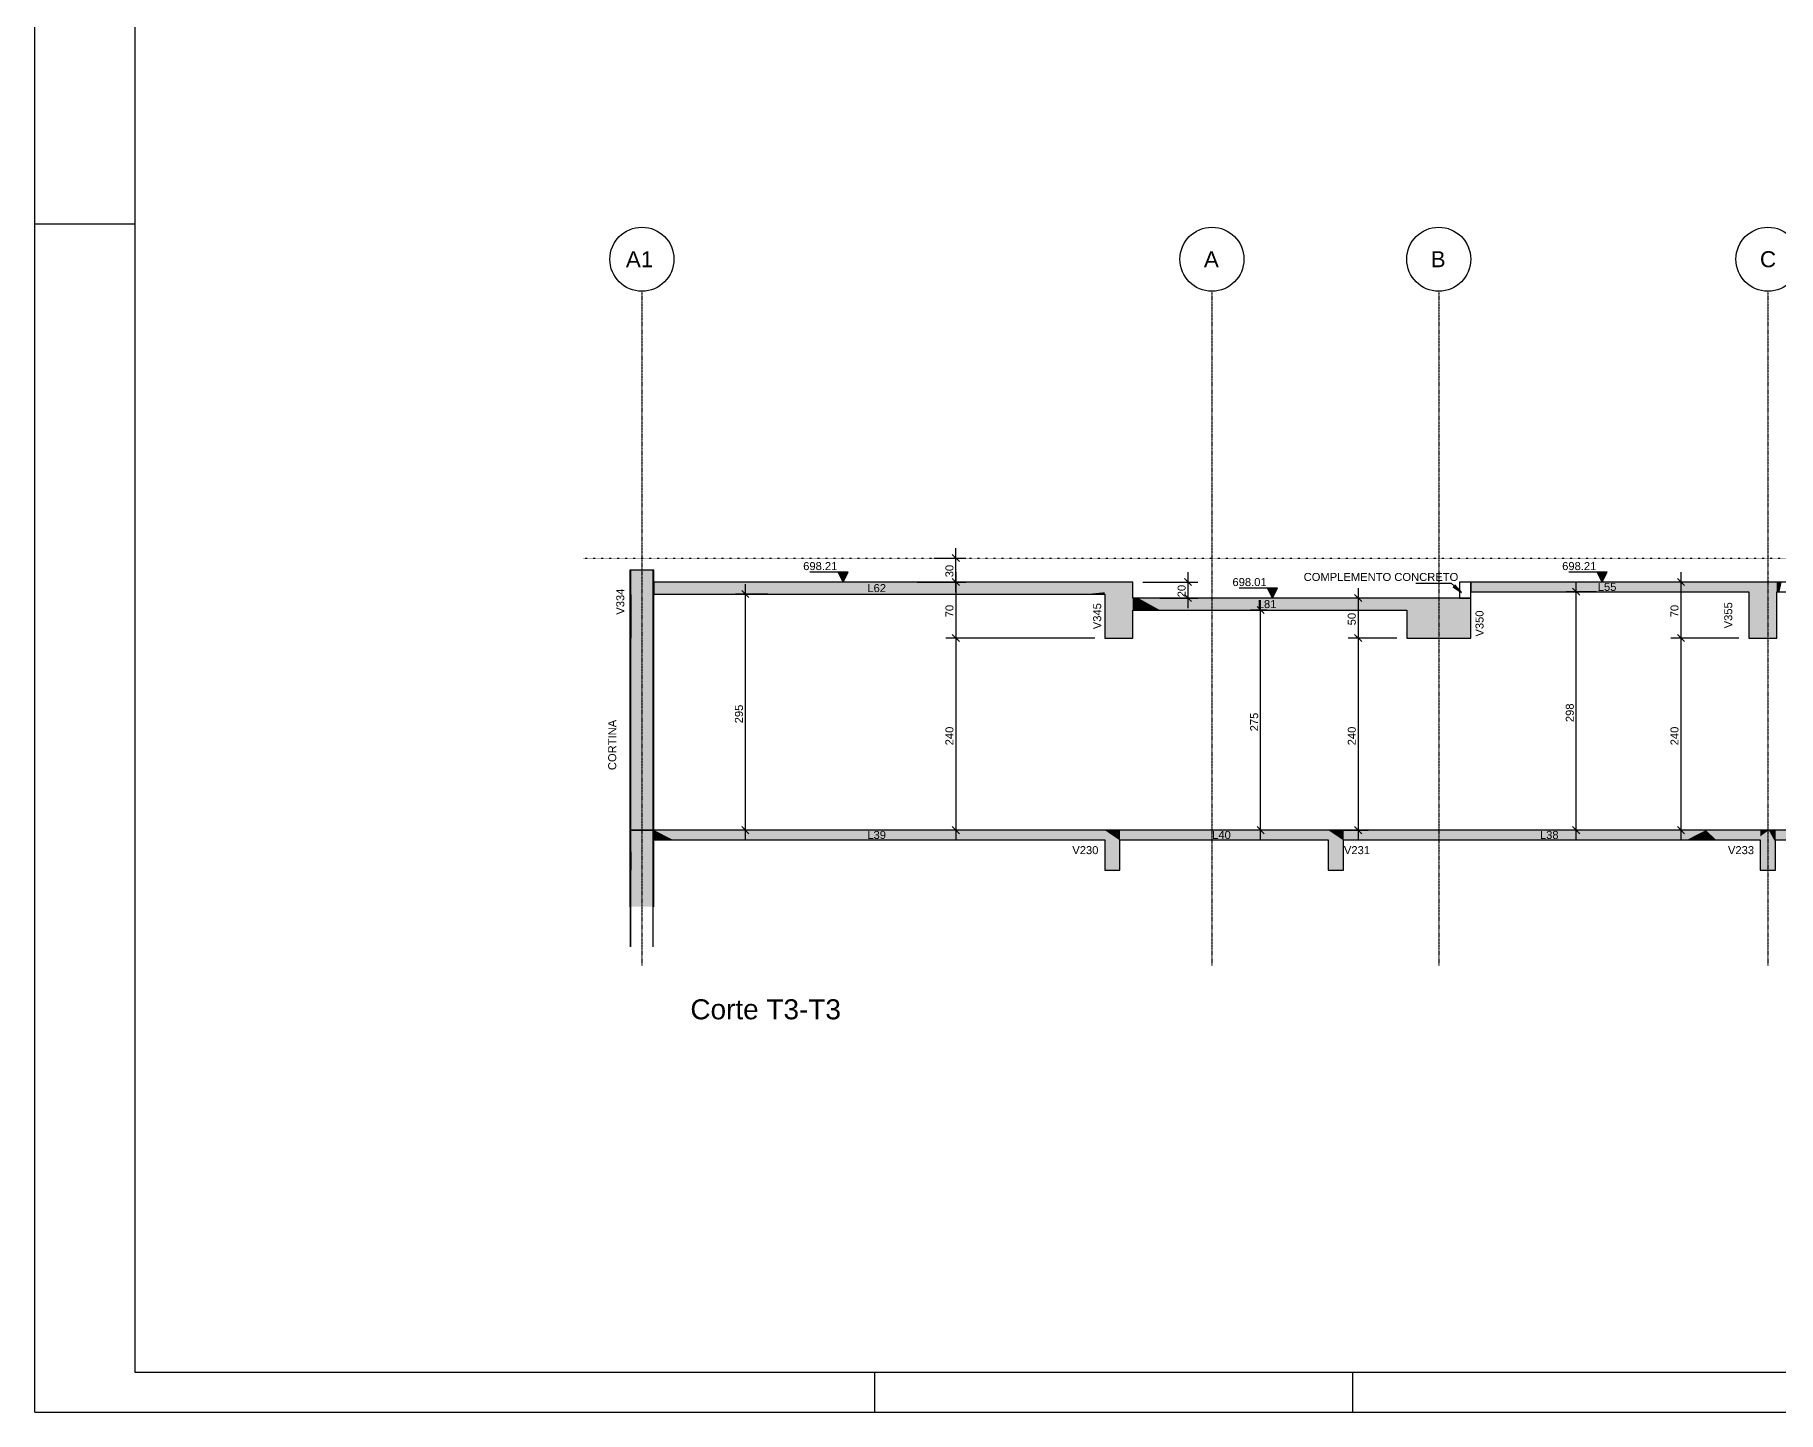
# Model space of a CAD drawing. Extents: x 37185 to 43130, y -8131 to -3926.
# Drawn here: x 37185 to 39364, y -8131 to -6410 of the extents above; entities that cross this region are included whole.
import ezdxf

# ---------------------------------------------------------------- set-up
doc = ezdxf.new("R2010")
doc.units = 0
doc.header["$MEASUREMENT"] = 0
doc.linetypes.add('ESTILO_TQS_0002', pattern=[0.4, 0.1, -0.3])
doc.linetypes.add('ESTILO_TQS_0004', pattern=[1.12, 0.5, -0.2, 0.01, -0.2, 0.01, -0.2])
for name, color, linetype in [('36', 253, 'CONTINUOUS'), ('48', 4, 'CONTINUOUS'), ('50', 5, 'CONTINUOUS'), ('51', 5, 'CONTINUOUS'), ('52', 3, 'CONTINUOUS'), ('67', 7, 'CONTINUOUS'), ('70', 160, 'CONTINUOUS'), ('74', 2, 'CONTINUOUS'), ('75', 9, 'CONTINUOUS'), ('76', 3, 'CONTINUOUS'), ('79', 12, 'CONTINUOUS'), ('95', 7, 'CONTINUOUS'), ('96', 252, 'CONTINUOUS')]:
    doc.layers.add(name, color=color, linetype=linetype)
doc.styles.add('TQS_ARIAL', font='arial.ttf')

msp = doc.modelspace()

# ---------------------------------------------------------------- linework, layer by layer
at = {"layer": '36', "linetype": 'Continuous'}
msp.add_lwpolyline([(38979.3, -7094), (38965.3, -7094), (38965.3, -7114), (38979.3, -7114), (38979.3, -7094)], dxfattribs=at)
at = {"layer": '48', "linetype": 'Continuous'}
for p, q in [((37928.3, -7079), (37928.3, -7404)), ((37928.4, -7079), (37928.3, -7079)), ((37958.4, -7094), (37958.4, -7079)), ((37958.4, -7079), (37958.4, -7079)), ((37929.4, -7164), (37929.4, -7109.7)), ((37929.4, -7109.7), (37929.4, -7164)), ((37958.4, -7164), (37958.4, -7109)), ((37929, -7344.9), (37929, -7164)), ((37958.3, -7164), (37958.4, -7164)), ((37958.3, -7404), (37958.3, -7164)), ((37929, -7404), (37929, -7344.9)), ((37929.4, -7454), (37929.4, -7431.2)), ((37929.4, -7431.2), (37929.4, -7454)), ((37928.3, -7454), (37928.3, -7499.7)), ((37929, -7549.7), (37929, -7454)), ((37958.3, -7499.7), (37958.3, -7454))]:
    msp.add_line(p, q, dxfattribs=at)
at = {"layer": '50', "linetype": 'Continuous'}
for centre in [(37943.3, -6690.5), (38655.8, -6690.5), (38939.3, -6690.5), (39350.8, -6690.5)]:
    msp.add_circle(centre, 40, dxfattribs=at)
at = {"layer": '52', "linetype": 'Continuous'}
for points in [[(37929.1, -7079), (37929, -7079), (37928.5, -7079), (37928.4, -7079)], [(37928.4, -7079), (37928.4, -7087.1), (37928.4, -7164)], [(37929, -7079), (37929, -7100.3), (37929, -7131.2), (37929, -7164)], [(37929.1, -7164), (37929.1, -7138.9), (37929.1, -7104.1), (37929.1, -7086.3), (37929.1, -7083.7), (37929.1, -7081.9), (37929.1, -7080.4), (37929.1, -7080.1), (37929.1, -7079.2), (37929.1, -7079)], [(37957.4, -7079), (37957.1, -7079), (37953.9, -7079), (37949, -7079), (37943.3, -7079), (37937.5, -7079), (37932.7, -7079), (37929.4, -7079), (37929.1, -7079)], [(37958.4, -7079), (37958.3, -7079), (37957.5, -7079), (37957.4, -7079)], [(37957.4, -7079), (37957.4, -7101.9), (37957.4, -7137.9), (37957.4, -7141.1), (37957.4, -7164)], [(37957.5, -7164), (37957.5, -7155.3), (37957.5, -7138.1), (37957.5, -7134.7), (37957.5, -7108.9), (37957.5, -7079)], [(37958.4, -7164), (37958.4, -7079)], [(38556.8, -7094), (38521.8, -7094), (37958.4, -7094)], [(37958.4, -7094), (37958.4, -7095.6), (37958.4, -7109)], [(38556.8, -7114), (38556.8, -7094)], [(39549.8, -7094), (39368, -7094), (39361.8, -7094), (39326.8, -7094), (39265.6, -7094), (38979.3, -7094)], [(38979.3, -7094), (38979.3, -7095.9), (38979.3, -7101), (38979.3, -7106)], [(37958.4, -7109), (38076, -7109), (38271.4, -7109), (38283.7, -7109), (38301.9, -7109), (38305.4, -7109), (38310.7, -7109), (38317.4, -7109), (38327.4, -7109), (38333.7, -7109), (38343.1, -7109), (38349.3, -7109), (38358.7, -7109), (38364.9, -7109), (38374.3, -7109), (38380.6, -7109), (38389.9, -7109), (38396.2, -7109), (38405.5, -7109), (38411.8, -7109), (38421.1, -7109), (38427.4, -7109), (38436.7, -7109), (38443, -7109), (38452.3, -7109), (38458.6, -7109), (38467.9, -7109), (38474.2, -7109), (38483.6, -7109), (38489.8, -7109), (38499.2, -7109), (38505.4, -7109), (38514.8, -7109), (38517.6, -7109), (38521.8, -7109)], [(38521.8, -7109), (38521.8, -7164)], [(38979.3, -7114), (38899.3, -7114), (38563.7, -7114), (38556.8, -7114)], [(38979.3, -7106), (39072.3, -7106), (39073, -7106), (39075.6, -7106), (39081.8, -7106), (39104.8, -7106), (39148.7, -7106), (39309.6, -7106), (39313.2, -7106), (39326.4, -7106), (39326.8, -7106)], [(38979.3, -7164), (38979.3, -7156.2), (38979.3, -7135.7), (38979.3, -7114)], [(39326.8, -7106), (39326.8, -7164)], [(39361.8, -7164), (39361.8, -7153), (39361.8, -7133.5), (39361.8, -7106)], [(39361.8, -7106), (39365.3, -7106), (39371.4, -7106), (39377.7, -7106), (39388.9, -7106), (39395.1, -7106), (39406.3, -7106), (39412.6, -7106), (39423.8, -7106), (39430.1, -7106), (39441.2, -7106), (39442.2, -7106), (39443.9, -7106), (39549.8, -7106)], [(38556.8, -7164), (38556.8, -7153), (38556.8, -7136.7), (38556.8, -7129)], [(38556.8, -7129), (38561.1, -7129), (38568, -7129), (38574.2, -7129), (38584.5, -7129), (38590.8, -7129), (38601.1, -7129), (38607.3, -7129), (38617.6, -7129), (38623.9, -7129), (38634.2, -7129), (38640.4, -7129), (38650.7, -7129), (38657, -7129), (38667.3, -7129), (38673.5, -7129), (38683.8, -7129), (38689.4, -7129), (38698.5, -7129), (38899.3, -7129)], [(38899.3, -7129), (38899.3, -7164)], [(37928.4, -7164), (37928.5, -7164), (37928.5, -7164), (37928.5, -7164), (37929, -7164), (37929.1, -7164)], [(37929, -7164), (37929, -7404)], [(37957.4, -7164), (37957.5, -7164), (37957.6, -7164), (37957.7, -7164), (37958.1, -7164), (37958.3, -7164), (37958.4, -7164), (37958.4, -7164)], [(37957.5, -7404), (37957.5, -7164)], [(38521.8, -7164), (38543.2, -7164), (38548.7, -7164), (38556.8, -7164)], [(38899.3, -7164), (38934, -7164), (38934.6, -7164), (38936.4, -7164), (38937.1, -7164), (38939, -7164), (38950.1, -7164), (38979.3, -7164)], [(39326.8, -7164), (39346.6, -7164), (39352, -7164), (39361.8, -7164)], [(37928.3, -7404), (37928.3, -7454)], [(37929.1, -7404), (37929, -7404), (37928.3, -7404)], [(37929, -7404), (37929, -7415.9), (37929, -7436.4), (37929, -7448.4), (37929, -7454)], [(37929, -7404), (37929.8, -7404), (37930.7, -7404), (37931.8, -7404), (37933.3, -7404), (37935.6, -7404), (37939.8, -7404), (37952.1, -7404), (37957.5, -7404)], [(37929.1, -7454), (37929.1, -7440.6), (37929.1, -7417.5), (37929.1, -7410.4), (37929.1, -7408.2), (37929.1, -7406.6), (37929.1, -7405.2), (37929.1, -7405), (37929.1, -7404.2), (37929.1, -7404)], [(37957.4, -7404), (37957.1, -7404), (37953.9, -7404), (37949, -7404), (37943.3, -7404), (37937.5, -7404), (37932.7, -7404), (37929.4, -7404), (37929.1, -7404)], [(40615.2, -7404), (40614.3, -7404), (40612, -7404), (40611.7, -7404), (40611.3, -7404), (40610.8, -7404), (40342.5, -7404), (40340.8, -7404), (40321.8, -7404), (39777.7, -7404), (39755.3, -7404), (39736.3, -7404), (39661.4, -7404), (39360.3, -7404), (39351.8, -7404), (39341.3, -7404), (39273.3, -7404), (38820.3, -7404), (38801.3, -7404), (38540.8, -7404), (38521.8, -7404), (37958.3, -7404), (37957.5, -7404), (37957.4, -7404)], [(37957.4, -7404), (37957.4, -7417.5), (37957.4, -7454)], [(37957.5, -7454), (37957.5, -7421.6), (37957.5, -7409.7), (37957.5, -7409.1), (37957.5, -7404)], [(37958.3, -7454), (37958.3, -7448.8), (37958.3, -7416)], [(37958.3, -7416), (37967.7, -7416), (37982, -7416), (37989, -7416), (38004.5, -7416), (38009.1, -7416), (38023.7, -7416), (38026.3, -7416), (38035.9, -7416), (38039.4, -7416), (38052.7, -7416), (38059.4, -7416), (38084.7, -7416), (38091, -7416), (38114.6, -7416), (38120.9, -7416), (38144.4, -7416), (38150.7, -7416), (38174.3, -7416), (38180.5, -7416), (38204.1, -7416), (38210.4, -7416), (38233.9, -7416), (38240.2, -7416), (38263.8, -7416), (38270, -7416), (38293.6, -7416), (38299.9, -7416), (38323.4, -7416), (38329.7, -7416), (38353.3, -7416), (38359.6, -7416), (38383.1, -7416), (38389.4, -7416), (38413, -7416), (38419.2, -7416), (38442.8, -7416), (38445.6, -7416), (38456.3, -7416), (38521.8, -7416)], [(38521.8, -7416), (38521.8, -7454)], [(38540.8, -7454), (38540.8, -7446.2), (38540.8, -7416.9), (38540.8, -7416)], [(38540.8, -7416), (38607.9, -7416), (38608.3, -7416), (38609.8, -7416), (38616.1, -7416), (38639.6, -7416), (38645.8, -7416), (38669.3, -7416), (38675.6, -7416), (38699, -7416), (38705.3, -7416), (38728.8, -7416), (38735.1, -7416), (38758.5, -7416), (38764.8, -7416), (38788.3, -7416), (38791, -7416), (38801.3, -7416)], [(38801.3, -7416), (38801.3, -7454)], [(38820.3, -7454), (38820.3, -7446.2), (38820.3, -7416.9), (38820.3, -7416)], [(38820.3, -7416), (38820.9, -7416), (38822.9, -7416), (38952.4, -7416), (38958.7, -7416), (38982.2, -7416), (38988.4, -7416), (39011.9, -7416), (39018.2, -7416), (39041.6, -7416), (39047.9, -7416), (39071.4, -7416), (39077.6, -7416), (39101.1, -7416), (39107.4, -7416), (39130.9, -7416), (39137.1, -7416), (39160.6, -7416), (39166.9, -7416), (39190.3, -7416), (39196.6, -7416), (39220.1, -7416), (39226.3, -7416), (39249.8, -7416), (39256.1, -7416), (39279.5, -7416), (39285.8, -7416), (39309.3, -7416), (39309.5, -7416), (39315.3, -7416), (39337.1, -7416), (39341.3, -7416)], [(39341.3, -7416), (39341.3, -7439.3), (39341.3, -7454)], [(39360.3, -7454), (39360.3, -7446.2), (39360.3, -7419.5), (39360.3, -7416)], [(39360.3, -7416), (39382.2, -7416), (39385.9, -7416), (39397.3, -7416), (39403.6, -7416), (39423.1, -7416), (39513.1, -7416), (39519.3, -7416), (39538.8, -7416), (39545.1, -7416), (39564.6, -7416), (39570.9, -7416), (39590.4, -7416), (39596.7, -7416), (39616.1, -7416), (39622.4, -7416), (39641.9, -7416), (39648.2, -7416), (39667.7, -7416), (39674, -7416), (39693.4, -7416), (39713.8, -7416), (39718.9, -7416), (39736.3, -7416)], [(37928.3, -7454), (37928.4, -7454), (37928.4, -7454), (37929, -7454), (37929.1, -7454)], [(37929, -7454), (37929, -7499.7), (37929, -7499.8), (37929, -7499.9), (37929, -7499.9), (37929, -7499.9), (37929, -7532.1), (37929, -7549.7)], [(37957.4, -7454), (37957.5, -7454), (37957.7, -7454), (37958.3, -7454)], [(37957.5, -7549.7), (37957.5, -7549.5), (37957.5, -7548.7), (37957.5, -7548.4), (37957.5, -7543.3), (37957.5, -7517.3), (37957.5, -7499.7), (37957.5, -7456.4), (37957.5, -7454)], [(38521.8, -7454), (38526.7, -7454), (38529.7, -7454), (38540.8, -7454)], [(38801.3, -7454), (38806.2, -7454), (38809.2, -7454), (38820.3, -7454)], [(39341.3, -7454), (39344.3, -7454), (39354.7, -7454), (39360.3, -7454)]]:
    msp.add_lwpolyline(points, dxfattribs=at)
at = {"layer": '67', "linetype": 'ESTILO_TQS_0002'}
msp.add_line((37869.8, -7064), (41165.8, -7064), dxfattribs=at)
at = {"layer": '70', "linetype": 'ESTILO_TQS_0004'}
for p, q in [((37943.3, -6730.5), (37943.3, -7573)), ((38655.8, -6730.5), (38655.8, -7573)), ((38939.3, -6730.5), (38939.3, -7573)), ((39350.8, -6730.5), (39350.8, -7573))]:
    msp.add_line(p, q, dxfattribs=at)
at = {"layer": '75', "linetype": 'Continuous'}
for p, q in [((38340.1, -7068.4), (38331.3, -7059.6)), ((38335.7, -7106.5), (38335.7, -7051.5)), ((38201.2, -7081.5), (38153.2, -7081.5)), ((38194.9, -7094), (38188.7, -7081.5)), ((38194.9, -7094), (38201.2, -7081.5)), ((38296.1, -7064), (38296.1, -7064)), ((38308.6, -7064), (38348.2, -7064)), ((38335.7, -7081.5), (38335.7, -7176.5)), ((38625.9, -7081.5), (38625.9, -7126.5)), ((39149.9, -7081.5), (39101.9, -7081.5)), ((39143.6, -7094), (39137.4, -7081.5)), ((39143.6, -7094), (39149.9, -7081.5)), ((39242, -7081.5), (39242, -7176.5)), ((38072.6, -7416.5), (38072.6, -7096.5)), ((38189.2, -7082.6), (38200.6, -7082.6)), ((38189.8, -7083.8), (38200, -7083.8)), ((38190.3, -7084.9), (38199.5, -7084.9)), ((38190.9, -7086), (38198.9, -7086)), ((38191.4, -7087.1), (38198.4, -7087.1)), ((38192, -7088.2), (38197.8, -7088.2)), ((38192.6, -7089.3), (38197.3, -7089.3)), ((38193.1, -7090.4), (38196.7, -7090.4)), ((38193.7, -7091.6), (38196.1, -7091.6)), ((38194.2, -7092.7), (38195.6, -7092.7)), ((38274.7, -7094), (38274.7, -7094)), ((38287.2, -7094), (38348.2, -7094)), ((38480.3, -7094), (38323.2, -7094)), ((38340.1, -7098.4), (38331.3, -7089.6)), ((38331.3, -7089.6), (38340.1, -7098.4)), ((38492.8, -7094), (38492.8, -7094)), ((38556.8, -7094), (38556.8, -7094)), ((38569.3, -7094), (38638.4, -7094)), ((38621.5, -7089.6), (38630.3, -7098.4)), ((38737.8, -7101.5), (38689.8, -7101.5)), ((38731.5, -7114), (38725.3, -7101.5)), ((38725.8, -7102.6), (38737.2, -7102.6)), ((38731.5, -7114), (38737.8, -7101.5)), ((38838.6, -7101.5), (38838.6, -7176.5)), ((39115.5, -7110.4), (39106.6, -7101.6)), ((39111.1, -7416.5), (39111.1, -7093.5)), ((39137.9, -7082.6), (39149.3, -7082.6)), ((39138.5, -7083.8), (39148.7, -7083.8)), ((39139, -7084.9), (39148.2, -7084.9)), ((39139.6, -7086), (39147.6, -7086)), ((39140.1, -7087.1), (39147.1, -7087.1)), ((39140.7, -7088.2), (39146.5, -7088.2)), ((39141.3, -7089.3), (39146, -7089.3)), ((39141.8, -7090.4), (39145.4, -7090.4)), ((39142.4, -7091.6), (39144.8, -7091.6)), ((39142.9, -7092.7), (39144.3, -7092.7)), ((39283.7, -7094), (39229.5, -7094)), ((39237.6, -7089.6), (39246.4, -7098.4)), ((39296.2, -7094), (39296.2, -7094)), ((38100.7, -7109), (38060.1, -7109)), ((38077, -7113.4), (38068.2, -7104.6)), ((38113.2, -7109), (38113.2, -7109)), ((38578.3, -7114), (38578.3, -7114)), ((38590.8, -7114), (38638.4, -7114)), ((38621.5, -7109.6), (38630.3, -7118.4)), ((38721, -7133.4), (38712.2, -7124.6)), ((38716.6, -7416.5), (38716.6, -7116.5)), ((38726.4, -7103.8), (38736.7, -7103.8)), ((38727, -7104.9), (38736.1, -7104.9)), ((38727.5, -7106), (38735.6, -7106)), ((38728.1, -7107.1), (38735, -7107.1)), ((38728.6, -7108.2), (38734.4, -7108.2)), ((38729.2, -7109.3), (38733.9, -7109.3)), ((38729.8, -7110.4), (38733.3, -7110.4)), ((38730.3, -7111.6), (38732.8, -7111.6)), ((38730.9, -7112.7), (38732.2, -7112.7)), ((38875.7, -7114), (38826.1, -7114)), ((38834.2, -7109.6), (38843.1, -7118.4)), ((38888.2, -7114), (38888.2, -7114)), ((39136.2, -7106), (39098.6, -7106)), ((39148.7, -7106), (39148.7, -7106)), ((38724.6, -7129), (38704.1, -7129)), ((38737.1, -7129), (38737.1, -7129)), ((38509.3, -7164), (38323.2, -7164)), ((38509.3, -7164), (38323.2, -7164)), ((38331.3, -7159.6), (38340.1, -7168.4)), ((38331.3, -7159.6), (38340.1, -7168.4)), ((38335.7, -7151.5), (38335.7, -7416.5)), ((38521.8, -7164), (38521.8, -7164)), ((38521.8, -7164), (38521.8, -7164)), ((38886.8, -7164), (38826.1, -7164)), ((38886.8, -7164), (38826.1, -7164)), ((38834.2, -7159.6), (38843.1, -7168.4)), ((38834.2, -7159.6), (38843.1, -7168.4)), ((38838.6, -7151.5), (38838.6, -7416.5)), ((38899.3, -7164), (38899.3, -7164)), ((38899.3, -7164), (38899.3, -7164)), ((39314.3, -7164), (39229.5, -7164)), ((39314.3, -7164), (39229.5, -7164)), ((39237.6, -7159.6), (39246.4, -7168.4)), ((39237.6, -7159.6), (39246.4, -7168.4)), ((39242, -7151.5), (39242, -7416.5)), ((39326.8, -7164), (39326.8, -7164)), ((39326.8, -7164), (39326.8, -7164)), ((38074.1, -7404), (38060.1, -7404)), ((38077, -7408.5), (38068.2, -7399.6)), ((38086.6, -7404), (38086.6, -7404)), ((38369, -7404), (38323.2, -7404)), ((38331.3, -7399.6), (38340.1, -7408.5)), ((38381.5, -7404), (38381.5, -7404)), ((38718.1, -7404), (38704.1, -7404)), ((38721, -7408.5), (38712.2, -7399.6)), ((38730.6, -7404), (38730.6, -7404)), ((38801.3, -7404), (38801.3, -7404)), ((38813.8, -7404), (38851.1, -7404)), ((38834.2, -7399.6), (38843.1, -7408.5)), ((39141.2, -7404), (39098.6, -7404)), ((39115.5, -7408.5), (39106.6, -7399.6)), ((39153.7, -7404), (39153.7, -7404)), ((39242.6, -7404), (39229.5, -7404)), ((39237.6, -7399.6), (39246.4, -7408.5)), ((39255.1, -7404), (39255.1, -7404))]:
    msp.add_line(p, q, dxfattribs=at)
msp.add_lwpolyline([(38910.7, -7095.4), (38954.7, -7095.4), (38967.6, -7107.2), (38957.4, -7100), (38967.6, -7107.2), (38959.6, -7097.6)], dxfattribs=at)
at = {"layer": '79', "linetype": 'Continuous'}
for points in [[(38188.7, -7081.5), (38194.9, -7094), (38201.2, -7081.5), (38188.7, -7081.5)], [(39137.4, -7081.5), (39143.6, -7094), (39149.9, -7081.5), (39137.4, -7081.5)], [(38725.3, -7101.5), (38731.5, -7114), (38737.8, -7101.5), (38725.3, -7101.5)]]:
    msp.add_lwpolyline(points, dxfattribs=at)
at = {"layer": '95', "linetype": 'Continuous'}
for p, q in [((37184.5, -8131.3), (37184.5, -3926.3)), ((37309.5, -3976.3), (37309.5, -8081.3)), ((37184.5, -6646.3), (37309.5, -6646.3)), ((37309.5, -8081.3), (43079.5, -8081.3)), ((38234.5, -8131.3), (38234.5, -8081.3)), ((38832, -8131.3), (38832, -8081.3)), ((37184.5, -8131.3), (43129.5, -8131.3))]:
    msp.add_line(p, q, dxfattribs=at)
at = {"layer": '96', "linetype": 'Continuous'}
for points in [[(37928.5, -7079), (37928.4, -7079), (37928.4, -7087.1)], [(37928.5, -7079), (37928.4, -7087.1), (37928.5, -7079)], [(37928.5, -7079), (37928.4, -7087.1), (37928.4, -7164)], [(37928.5, -7079), (37928.4, -7164), (37928.5, -7079)], [(37928.5, -7079), (37928.4, -7164), (37928.5, -7164)], [(37928.5, -7079), (37928.5, -7164), (37928.5, -7079)], [(37928.5, -7079), (37928.5, -7164), (37929.1, -7164)], [(37928.5, -7079), (37929.1, -7164), (37928.5, -7079)], [(37928.5, -7079), (37929.1, -7164), (37929.1, -7104.1)], [(37928.5, -7079), (37929.1, -7104.1), (37928.5, -7079)], [(37928.5, -7079), (37929.1, -7104.1), (37929.1, -7079)], [(37928.5, -7079), (37929.1, -7079), (37928.5, -7079)], [(37929, -7079), (37929, -7404), (37929.8, -7404)], [(37929, -7079), (37929.8, -7404), (37929, -7079)], [(37929, -7079), (37929.8, -7404), (37930.7, -7404)], [(37929, -7079), (37930.7, -7404), (37929, -7079)], [(37929, -7079), (37930.7, -7404), (37931.8, -7404)], [(37929, -7079), (37931.8, -7404), (37929, -7079)], [(37929, -7079), (37931.8, -7404), (37933.3, -7404)], [(37929, -7079), (37933.3, -7404), (37929, -7079)], [(37929, -7079), (37933.3, -7404), (37935.6, -7404)], [(37929, -7079), (37935.6, -7404), (37929, -7079)], [(37929, -7079), (37935.6, -7404), (37939.8, -7404)], [(37929, -7079), (37939.8, -7404), (37929, -7079)], [(37929, -7079), (37939.8, -7404), (37952.1, -7404)], [(37929, -7079), (37952.1, -7404), (37929, -7079)], [(37929, -7079), (37952.1, -7404), (37957.5, -7404)], [(37929, -7079), (37957.5, -7404), (37929, -7079)], [(37929, -7079), (37957.5, -7404), (37957.5, -7138.1)], [(37929, -7079), (37957.5, -7138.1), (37929, -7079)], [(37929, -7079), (37957.5, -7138.1), (37957.5, -7079)], [(37929, -7079), (37957.5, -7079), (37929, -7079)], [(37958.4, -7079), (37957.4, -7079), (37957.4, -7141.1)], [(37958.4, -7079), (37957.4, -7141.1), (37958.4, -7079)], [(37958.4, -7079), (37957.4, -7141.1), (37957.4, -7164)], [(37958.4, -7079), (37957.4, -7164), (37958.4, -7079)], [(37958.4, -7079), (37957.4, -7164), (37958.1, -7164)], [(37958.4, -7079), (37958.1, -7164), (37958.4, -7079)], [(37958.4, -7079), (37958.1, -7164), (37958.3, -7164)], [(37958.4, -7079), (37958.3, -7164), (37958.4, -7079)], [(37958.4, -7079), (37958.3, -7164), (37958.4, -7164)], [(37958.4, -7079), (37958.4, -7164), (37958.4, -7079)], [(37958.4, -7079), (37958.4, -7164), (37958.4, -7164)], [(37958.4, -7079), (37958.4, -7164), (37958.4, -7079)], [(37958.4, -7094), (37958.4, -7095.6), (38521.8, -7094)], [(37958.4, -7094), (38521.8, -7094), (37958.4, -7094)], [(37958.4, -7095.6), (38521.8, -7103.2), (38521.8, -7094)], [(37958.4, -7095.6), (38521.8, -7094), (37958.4, -7095.6)], [(37958.4, -7095.6), (37958.4, -7109), (38521.8, -7106.7)], [(37958.4, -7095.6), (38521.8, -7106.7), (37958.4, -7095.6)], [(37958.4, -7095.6), (38521.8, -7106.7), (38521.8, -7103.2)], [(37958.4, -7095.6), (38521.8, -7103.2), (37958.4, -7095.6)], [(38521.8, -7094), (38521.8, -7164), (38543.2, -7164)], [(38521.8, -7094), (38543.2, -7164), (38521.8, -7094)], [(38521.8, -7094), (38543.2, -7164), (38548.7, -7164)], [(38521.8, -7094), (38548.7, -7164), (38521.8, -7094)], [(38521.8, -7094), (38548.7, -7164), (38556.8, -7164)], [(38521.8, -7094), (38556.8, -7164), (38521.8, -7094)], [(38521.8, -7094), (38556.8, -7164), (38556.8, -7153)], [(38521.8, -7094), (38556.8, -7153), (38521.8, -7094)], [(38521.8, -7094), (38556.8, -7153), (38556.8, -7136.7)], [(38521.8, -7094), (38556.8, -7136.7), (38521.8, -7094)], [(38521.8, -7094), (38556.8, -7136.7), (38556.8, -7094)], [(38521.8, -7094), (38556.8, -7094), (38521.8, -7094)], [(39265.6, -7094), (38979.3, -7094), (38979.3, -7095.9)], [(39265.6, -7094), (38979.3, -7095.9), (39265.6, -7094)], [(39265.6, -7094), (38979.3, -7095.9), (38979.3, -7101)], [(39265.6, -7094), (38979.3, -7101), (39265.6, -7094)], [(39265.6, -7094), (38979.3, -7101), (38979.3, -7106)], [(39265.6, -7094), (38979.3, -7106), (39265.6, -7094)], [(39265.6, -7094), (38979.3, -7106), (39072.3, -7106)], [(39265.6, -7094), (39072.3, -7106), (39265.6, -7094)], [(39265.6, -7094), (39072.3, -7106), (39073, -7106)], [(39265.6, -7094), (39073, -7106), (39265.6, -7094)], [(39265.6, -7094), (39073, -7106), (39075.6, -7106)], [(39265.6, -7094), (39075.6, -7106), (39265.6, -7094)], [(39265.6, -7094), (39075.6, -7106), (39081.8, -7106)], [(39265.6, -7094), (39081.8, -7106), (39265.6, -7094)], [(39265.6, -7094), (39081.8, -7106), (39104.8, -7106)], [(39265.6, -7094), (39104.8, -7106), (39265.6, -7094)], [(39265.6, -7094), (39104.8, -7106), (39148.7, -7106)], [(39265.6, -7094), (39148.7, -7106), (39265.6, -7094)], [(39265.6, -7094), (39148.7, -7106), (39309.6, -7106)], [(39265.6, -7094), (39309.6, -7106), (39265.6, -7094)], [(39265.6, -7094), (39309.6, -7106), (39313.2, -7106)], [(39265.6, -7094), (39313.2, -7106), (39265.6, -7094)], [(39265.6, -7094), (39313.2, -7106), (39326.4, -7106)], [(39265.6, -7094), (39326.4, -7106), (39265.6, -7094)], [(39265.6, -7094), (39326.4, -7106), (39326.8, -7106)], [(39265.6, -7094), (39326.8, -7106), (39265.6, -7094)], [(39265.6, -7094), (39326.8, -7106), (39326.8, -7104.1)], [(39265.6, -7094), (39326.8, -7104.1), (39265.6, -7094)], [(39265.6, -7094), (39326.8, -7104.1), (39326.8, -7100.6)], [(39265.6, -7094), (39326.8, -7100.6), (39265.6, -7094)], [(39265.6, -7094), (39326.8, -7100.6), (39326.8, -7094)], [(39265.6, -7094), (39326.8, -7094), (39265.6, -7094)], [(39326.8, -7094), (39326.8, -7164), (39346.6, -7164)], [(39326.8, -7094), (39346.6, -7164), (39326.8, -7094)], [(39326.8, -7094), (39346.6, -7164), (39352, -7164)], [(39326.8, -7094), (39352, -7164), (39326.8, -7094)], [(39326.8, -7094), (39352, -7164), (39361.8, -7164)], [(39326.8, -7094), (39361.8, -7164), (39326.8, -7094)], [(39326.8, -7094), (39361.8, -7164), (39361.8, -7153)], [(39326.8, -7094), (39361.8, -7153), (39326.8, -7094)], [(39326.8, -7094), (39361.8, -7153), (39361.8, -7133.5)], [(39326.8, -7094), (39361.8, -7133.5), (39326.8, -7094)], [(39326.8, -7094), (39361.8, -7133.5), (39361.8, -7094)], [(39326.8, -7094), (39361.8, -7094), (39326.8, -7094)], [(39368, -7094), (39361.8, -7094), (39361.8, -7095.9)], [(39368, -7094), (39361.8, -7095.9), (39368, -7094)], [(39368, -7094), (39361.8, -7095.9), (39361.8, -7099.3)], [(39368, -7094), (39361.8, -7099.3), (39368, -7094)], [(39368, -7094), (39361.8, -7099.3), (39361.8, -7106)], [(39368, -7094), (39361.8, -7106), (39368, -7094)], [(39368, -7094), (39361.8, -7106), (39365.3, -7106)], [(38521.8, -7106.7), (37958.4, -7109), (38076, -7109)], [(38521.8, -7106.7), (38076, -7109), (38521.8, -7106.7)], [(38521.8, -7106.7), (38076, -7109), (38271.4, -7109)], [(38521.8, -7106.7), (38271.4, -7109), (38521.8, -7106.7)], [(38521.8, -7106.7), (38271.4, -7109), (38283.7, -7109)], [(38521.8, -7106.7), (38283.7, -7109), (38521.8, -7106.7)], [(38521.8, -7106.7), (38283.7, -7109), (38301.9, -7109)], [(38521.8, -7106.7), (38301.9, -7109), (38521.8, -7106.7)], [(38521.8, -7106.7), (38301.9, -7109), (38305.4, -7109)], [(38521.8, -7106.7), (38305.4, -7109), (38521.8, -7106.7)], [(38521.8, -7106.7), (38305.4, -7109), (38310.7, -7109)], [(38521.8, -7106.7), (38310.7, -7109), (38521.8, -7106.7)], [(38521.8, -7106.7), (38310.7, -7109), (38317.4, -7109)], [(38521.8, -7106.7), (38317.4, -7109), (38521.8, -7106.7)], [(38521.8, -7106.7), (38317.4, -7109), (38327.4, -7109)], [(38521.8, -7106.7), (38327.4, -7109), (38521.8, -7106.7)], [(38521.8, -7106.7), (38327.4, -7109), (38333.7, -7109)], [(38521.8, -7106.7), (38333.7, -7109), (38521.8, -7106.7)], [(38521.8, -7106.7), (38333.7, -7109), (38343.1, -7109)], [(38521.8, -7106.7), (38343.1, -7109), (38521.8, -7106.7)], [(38521.8, -7106.7), (38343.1, -7109), (38349.3, -7109)], [(38521.8, -7106.7), (38349.3, -7109), (38521.8, -7106.7)], [(38521.8, -7106.7), (38349.3, -7109), (38358.7, -7109)], [(38521.8, -7106.7), (38358.7, -7109), (38521.8, -7106.7)], [(38521.8, -7106.7), (38358.7, -7109), (38364.9, -7109)], [(38521.8, -7106.7), (38364.9, -7109), (38521.8, -7106.7)], [(38521.8, -7106.7), (38364.9, -7109), (38374.3, -7109)], [(38521.8, -7106.7), (38374.3, -7109), (38521.8, -7106.7)], [(38521.8, -7106.7), (38374.3, -7109), (38380.6, -7109)], [(38521.8, -7106.7), (38380.6, -7109), (38521.8, -7106.7)], [(38521.8, -7106.7), (38380.6, -7109), (38389.9, -7109)], [(38521.8, -7106.7), (38389.9, -7109), (38521.8, -7106.7)], [(38521.8, -7106.7), (38389.9, -7109), (38396.2, -7109)], [(38521.8, -7106.7), (38396.2, -7109), (38521.8, -7106.7)], [(38521.8, -7106.7), (38396.2, -7109), (38405.5, -7109)], [(38521.8, -7106.7), (38405.5, -7109), (38521.8, -7106.7)], [(38521.8, -7106.7), (38405.5, -7109), (38411.8, -7109)], [(38521.8, -7106.7), (38411.8, -7109), (38521.8, -7106.7)], [(38521.8, -7106.7), (38411.8, -7109), (38421.1, -7109)], [(38521.8, -7106.7), (38421.1, -7109), (38521.8, -7106.7)], [(38521.8, -7106.7), (38421.1, -7109), (38427.4, -7109)], [(38521.8, -7106.7), (38427.4, -7109), (38521.8, -7106.7)], [(38521.8, -7106.7), (38427.4, -7109), (38436.7, -7109)], [(38521.8, -7106.7), (38436.7, -7109), (38521.8, -7106.7)], [(38521.8, -7106.7), (38436.7, -7109), (38443, -7109)], [(38521.8, -7106.7), (38443, -7109), (38521.8, -7106.7)], [(38521.8, -7106.7), (38443, -7109), (38452.3, -7109)], [(38521.8, -7106.7), (38452.3, -7109), (38521.8, -7106.7)], [(38521.8, -7106.7), (38452.3, -7109), (38458.6, -7109)], [(38521.8, -7106.7), (38458.6, -7109), (38521.8, -7106.7)], [(38521.8, -7106.7), (38458.6, -7109), (38467.9, -7109)], [(38521.8, -7106.7), (38467.9, -7109), (38521.8, -7106.7)], [(38521.8, -7106.7), (38467.9, -7109), (38474.2, -7109)], [(38521.8, -7106.7), (38474.2, -7109), (38521.8, -7106.7)], [(38521.8, -7106.7), (38474.2, -7109), (38483.6, -7109)], [(38521.8, -7106.7), (38483.6, -7109), (38521.8, -7106.7)], [(38521.8, -7106.7), (38483.6, -7109), (38489.8, -7109)], [(38521.8, -7106.7), (38489.8, -7109), (38521.8, -7106.7)], [(38521.8, -7106.7), (38489.8, -7109), (38499.2, -7109)], [(38521.8, -7106.7), (38499.2, -7109), (38521.8, -7106.7)], [(38521.8, -7106.7), (38499.2, -7109), (38505.4, -7109)], [(38521.8, -7106.7), (38505.4, -7109), (38521.8, -7106.7)], [(38521.8, -7106.7), (38505.4, -7109), (38514.8, -7109)], [(38521.8, -7106.7), (38514.8, -7109), (38521.8, -7106.7)], [(38521.8, -7106.7), (38514.8, -7109), (38517.6, -7109)], [(38521.8, -7106.7), (38517.6, -7109), (38521.8, -7106.7)], [(38521.8, -7106.7), (38517.6, -7109), (38521.8, -7109)], [(38521.8, -7106.7), (38521.8, -7109), (38521.8, -7106.7)], [(38563.7, -7114), (38556.8, -7114), (38556.8, -7116.4)], [(38563.7, -7114), (38556.8, -7116.4), (38563.7, -7114)], [(38563.7, -7114), (38556.8, -7116.4), (38556.8, -7120.2)], [(38563.7, -7114), (38556.8, -7120.2), (38563.7, -7114)], [(38563.7, -7114), (38556.8, -7120.2), (38556.8, -7129)], [(38563.7, -7114), (38556.8, -7129), (38563.7, -7114)], [(38563.7, -7114), (38556.8, -7129), (38561.1, -7129)], [(38563.7, -7114), (38561.1, -7129), (38563.7, -7114)], [(38563.7, -7114), (38561.1, -7129), (38568, -7129)], [(38563.7, -7114), (38568, -7129), (38563.7, -7114)], [(38563.7, -7114), (38568, -7129), (38574.2, -7129)], [(38563.7, -7114), (38574.2, -7129), (38563.7, -7114)], [(38563.7, -7114), (38574.2, -7129), (38584.5, -7129)], [(38563.7, -7114), (38584.5, -7129), (38563.7, -7114)], [(38563.7, -7114), (38584.5, -7129), (38590.8, -7129)], [(38563.7, -7114), (38590.8, -7129), (38563.7, -7114)], [(38563.7, -7114), (38590.8, -7129), (38601.1, -7129)], [(38563.7, -7114), (38601.1, -7129), (38563.7, -7114)], [(38563.7, -7114), (38601.1, -7129), (38607.3, -7129)], [(38563.7, -7114), (38607.3, -7129), (38563.7, -7114)], [(38563.7, -7114), (38607.3, -7129), (38617.6, -7129)], [(38563.7, -7114), (38617.6, -7129), (38563.7, -7114)], [(38563.7, -7114), (38617.6, -7129), (38623.9, -7129)], [(38563.7, -7114), (38623.9, -7129), (38563.7, -7114)], [(38563.7, -7114), (38623.9, -7129), (38634.2, -7129)], [(38563.7, -7114), (38634.2, -7129), (38563.7, -7114)], [(38563.7, -7114), (38634.2, -7129), (38640.4, -7129)], [(38563.7, -7114), (38640.4, -7129), (38563.7, -7114)], [(38563.7, -7114), (38640.4, -7129), (38650.7, -7129)], [(38563.7, -7114), (38650.7, -7129), (38563.7, -7114)], [(38563.7, -7114), (38650.7, -7129), (38657, -7129)], [(38563.7, -7114), (38657, -7129), (38563.7, -7114)], [(38563.7, -7114), (38657, -7129), (38667.3, -7129)], [(38563.7, -7114), (38667.3, -7129), (38563.7, -7114)], [(38563.7, -7114), (38667.3, -7129), (38673.5, -7129)], [(38563.7, -7114), (38673.5, -7129), (38563.7, -7114)], [(38563.7, -7114), (38673.5, -7129), (38683.8, -7129)], [(38563.7, -7114), (38683.8, -7129), (38563.7, -7114)], [(38563.7, -7114), (38683.8, -7129), (38689.4, -7129)], [(38563.7, -7114), (38689.4, -7129), (38563.7, -7114)], [(38563.7, -7114), (38689.4, -7129), (38698.5, -7129)], [(38563.7, -7114), (38698.5, -7129), (38563.7, -7114)], [(38563.7, -7114), (38698.5, -7129), (38899.3, -7129)], [(38563.7, -7114), (38899.3, -7129), (38563.7, -7114)], [(38563.7, -7114), (38899.3, -7129), (38899.3, -7126.7)], [(38563.7, -7114), (38899.3, -7126.7), (38563.7, -7114)], [(38563.7, -7114), (38899.3, -7126.7), (38899.3, -7120.5)], [(38563.7, -7114), (38899.3, -7120.5), (38563.7, -7114)], [(38563.7, -7114), (38899.3, -7120.5), (38899.3, -7114)], [(38563.7, -7114), (38899.3, -7114), (38563.7, -7114)], [(38899.3, -7114), (38899.3, -7164), (38934, -7164)], [(38899.3, -7114), (38934, -7164), (38899.3, -7114)], [(38899.3, -7114), (38934, -7164), (38934.6, -7164)], [(38899.3, -7114), (38934.6, -7164), (38899.3, -7114)], [(38899.3, -7114), (38934.6, -7164), (38936.4, -7164)], [(38899.3, -7114), (38936.4, -7164), (38899.3, -7114)], [(38899.3, -7114), (38936.4, -7164), (38937.1, -7164)], [(38899.3, -7114), (38937.1, -7164), (38899.3, -7114)], [(38899.3, -7114), (38937.1, -7164), (38939, -7164)], [(38899.3, -7114), (38939, -7164), (38899.3, -7114)], [(38899.3, -7114), (38939, -7164), (38950.1, -7164)], [(38899.3, -7114), (38950.1, -7164), (38899.3, -7114)], [(38899.3, -7114), (38950.1, -7164), (38979.3, -7164)], [(38899.3, -7114), (38979.3, -7164), (38899.3, -7114)], [(38899.3, -7114), (38979.3, -7164), (38979.3, -7156.2)], [(38899.3, -7114), (38979.3, -7156.2), (38899.3, -7114)], [(38899.3, -7114), (38979.3, -7156.2), (38979.3, -7135.7)], [(38899.3, -7114), (38979.3, -7135.7), (38899.3, -7114)], [(38899.3, -7114), (38979.3, -7135.7), (38979.3, -7114)], [(38899.3, -7114), (38979.3, -7114), (38899.3, -7114)], [(37928.3, -7404), (37928.3, -7454), (37929.1, -7454)], [(37928.3, -7404), (37929.1, -7454), (37928.3, -7404)], [(37928.3, -7404), (37929.1, -7454), (37929.1, -7417.5)], [(37928.3, -7404), (37929.1, -7417.5), (37928.3, -7404)], [(37928.3, -7404), (37929.1, -7417.5), (37929.1, -7404)], [(37928.3, -7404), (37929.1, -7404), (37928.3, -7404)], [(37929, -7404), (37929, -7499.7), (37929.8, -7499.7)], [(37929, -7404), (37929.8, -7499.7), (37929, -7404)], [(37929, -7404), (37929.8, -7499.7), (37930.7, -7499.7)], [(37929, -7404), (37930.7, -7499.7), (37929, -7404)], [(37929, -7404), (37930.7, -7499.7), (37931.8, -7499.7)], [(37929, -7404), (37931.8, -7499.7), (37929, -7404)], [(37929, -7404), (37931.8, -7499.7), (37933.3, -7499.7)], [(37929, -7404), (37933.3, -7499.7), (37929, -7404)], [(37929, -7404), (37933.3, -7499.7), (37935.6, -7499.7)], [(37929, -7404), (37935.6, -7499.7), (37929, -7404)], [(37929, -7404), (37935.6, -7499.7), (37939.8, -7499.7)], [(37929, -7404), (37939.8, -7499.7), (37929, -7404)], [(37929, -7404), (37939.8, -7499.7), (37952.1, -7499.7)], [(37929, -7404), (37952.1, -7499.7), (37929, -7404)], [(37929, -7404), (37952.1, -7499.7), (37957.5, -7499.7)], [(37929, -7404), (37957.5, -7499.7), (37929, -7404)], [(37929, -7404), (37957.5, -7499.7), (37957.5, -7456.4)], [(37929, -7404), (37957.5, -7456.4), (37929, -7404)], [(37929, -7404), (37957.5, -7456.4), (37957.5, -7404)], [(37929, -7404), (37957.5, -7404), (37929, -7404)], [(37957.4, -7404), (37957.4, -7454), (37958.3, -7454)], [(37957.4, -7404), (37958.3, -7454), (37957.4, -7404)], [(37957.4, -7404), (37958.3, -7454), (37958.3, -7448.8)], [(37957.4, -7404), (37958.3, -7448.8), (37957.4, -7404)], [(37957.4, -7404), (37958.3, -7448.8), (37958.3, -7404)], [(37957.4, -7404), (37958.3, -7404), (37957.4, -7404)], [(37958.3, -7404), (37958.3, -7416), (37967.7, -7416)], [(37958.3, -7404), (37967.7, -7416), (37958.3, -7404)], [(37958.3, -7404), (37967.7, -7416), (37982, -7416)], [(37958.3, -7404), (37982, -7416), (37958.3, -7404)], [(37958.3, -7404), (37982, -7416), (37989, -7416)], [(37958.3, -7404), (37989, -7416), (37958.3, -7404)], [(37958.3, -7404), (37989, -7416), (38004.5, -7416)], [(37958.3, -7404), (38004.5, -7416), (37958.3, -7404)], [(37958.3, -7404), (38004.5, -7416), (38009.1, -7416)], [(37958.3, -7404), (38009.1, -7416), (37958.3, -7404)], [(37958.3, -7404), (38009.1, -7416), (38023.7, -7416)], [(37958.3, -7404), (38023.7, -7416), (37958.3, -7404)], [(37958.3, -7404), (38023.7, -7416), (38026.3, -7416)], [(37958.3, -7404), (38026.3, -7416), (37958.3, -7404)], [(37958.3, -7404), (38026.3, -7416), (38035.9, -7416)], [(37958.3, -7404), (38035.9, -7416), (37958.3, -7404)], [(37958.3, -7404), (38035.9, -7416), (38039.4, -7416)], [(37958.3, -7404), (38039.4, -7416), (37958.3, -7404)], [(37958.3, -7404), (38039.4, -7416), (38052.7, -7416)], [(37958.3, -7404), (38052.7, -7416), (37958.3, -7404)], [(37958.3, -7404), (38052.7, -7416), (38059.4, -7416)], [(37958.3, -7404), (38059.4, -7416), (37958.3, -7404)], [(37958.3, -7404), (38059.4, -7416), (38084.7, -7416)], [(37958.3, -7404), (38084.7, -7416), (37958.3, -7404)], [(37958.3, -7404), (38084.7, -7416), (38091, -7416)], [(37958.3, -7404), (38091, -7416), (37958.3, -7404)], [(37958.3, -7404), (38091, -7416), (38114.6, -7416)], [(37958.3, -7404), (38114.6, -7416), (37958.3, -7404)], [(37958.3, -7404), (38114.6, -7416), (38120.9, -7416)], [(37958.3, -7404), (38120.9, -7416), (37958.3, -7404)], [(37958.3, -7404), (38120.9, -7416), (38144.4, -7416)], [(37958.3, -7404), (38144.4, -7416), (37958.3, -7404)], [(37958.3, -7404), (38144.4, -7416), (38150.7, -7416)], [(37958.3, -7404), (38150.7, -7416), (37958.3, -7404)], [(37958.3, -7404), (38150.7, -7416), (38174.3, -7416)], [(37958.3, -7404), (38174.3, -7416), (37958.3, -7404)], [(37958.3, -7404), (38174.3, -7416), (38180.5, -7416)], [(37958.3, -7404), (38180.5, -7416), (37958.3, -7404)], [(37958.3, -7404), (38180.5, -7416), (38204.1, -7416)], [(37958.3, -7404), (38204.1, -7416), (37958.3, -7404)], [(37958.3, -7404), (38204.1, -7416), (38210.4, -7416)], [(37958.3, -7404), (38210.4, -7416), (37958.3, -7404)], [(37958.3, -7404), (38210.4, -7416), (38233.9, -7416)], [(37958.3, -7404), (38233.9, -7416), (37958.3, -7404)], [(37958.3, -7404), (38233.9, -7416), (38240.2, -7416)], [(37958.3, -7404), (38240.2, -7416), (37958.3, -7404)], [(37958.3, -7404), (38240.2, -7416), (38263.8, -7416)], [(37958.3, -7404), (38263.8, -7416), (37958.3, -7404)], [(37958.3, -7404), (38263.8, -7416), (38270, -7416)], [(37958.3, -7404), (38270, -7416), (37958.3, -7404)], [(37958.3, -7404), (38270, -7416), (38293.6, -7416)], [(37958.3, -7404), (38293.6, -7416), (37958.3, -7404)], [(37958.3, -7404), (38293.6, -7416), (38299.9, -7416)], [(37958.3, -7404), (38299.9, -7416), (37958.3, -7404)], [(37958.3, -7404), (38299.9, -7416), (38323.4, -7416)], [(37958.3, -7404), (38323.4, -7416), (37958.3, -7404)], [(37958.3, -7404), (38323.4, -7416), (38329.7, -7416)], [(37958.3, -7404), (38329.7, -7416), (37958.3, -7404)], [(37958.3, -7404), (38329.7, -7416), (38353.3, -7416)], [(37958.3, -7404), (38353.3, -7416), (37958.3, -7404)], [(37958.3, -7404), (38353.3, -7416), (38359.6, -7416)], [(37958.3, -7404), (38359.6, -7416), (37958.3, -7404)], [(37958.3, -7404), (38359.6, -7416), (38383.1, -7416)], [(37958.3, -7404), (38383.1, -7416), (37958.3, -7404)], [(37958.3, -7404), (38383.1, -7416), (38389.4, -7416)], [(37958.3, -7404), (38389.4, -7416), (37958.3, -7404)], [(37958.3, -7404), (38389.4, -7416), (38413, -7416)], [(37958.3, -7404), (38413, -7416), (37958.3, -7404)], [(37958.3, -7404), (38413, -7416), (38419.2, -7416)], [(37958.3, -7404), (38419.2, -7416), (37958.3, -7404)], [(37958.3, -7404), (38419.2, -7416), (38442.8, -7416)], [(37958.3, -7404), (38442.8, -7416), (37958.3, -7404)], [(37958.3, -7404), (38442.8, -7416), (38445.6, -7416)], [(37958.3, -7404), (38445.6, -7416), (37958.3, -7404)], [(37958.3, -7404), (38445.6, -7416), (38456.3, -7416)], [(37958.3, -7404), (38456.3, -7416), (37958.3, -7404)], [(37958.3, -7404), (38456.3, -7416), (38521.8, -7416)], [(37958.3, -7404), (38521.8, -7416), (37958.3, -7404)], [(37958.3, -7404), (38521.8, -7416), (38521.8, -7414.1)], [(37958.3, -7404), (38521.8, -7414.1), (37958.3, -7404)], [(37958.3, -7404), (38521.8, -7414.1), (38521.8, -7407.1)], [(37958.3, -7404), (38521.8, -7407.1), (37958.3, -7404)], [(37958.3, -7404), (38521.8, -7407.1), (38521.8, -7404)], [(37958.3, -7404), (38521.8, -7404), (37958.3, -7404)], [(38521.8, -7404), (38521.8, -7454), (38526.7, -7454)], [(38521.8, -7404), (38526.7, -7454), (38521.8, -7404)], [(38521.8, -7404), (38526.7, -7454), (38529.7, -7454)], [(38521.8, -7404), (38529.7, -7454), (38521.8, -7404)], [(38521.8, -7404), (38529.7, -7454), (38540.8, -7454)], [(38521.8, -7404), (38540.8, -7454), (38521.8, -7404)], [(38521.8, -7404), (38540.8, -7454), (38540.8, -7446.2)], [(38521.8, -7404), (38540.8, -7446.2), (38521.8, -7404)], [(38521.8, -7404), (38540.8, -7446.2), (38540.8, -7416.9)], [(38521.8, -7404), (38540.8, -7416.9), (38521.8, -7404)], [(38521.8, -7404), (38540.8, -7416.9), (38540.8, -7404)], [(38521.8, -7404), (38540.8, -7404), (38521.8, -7404)], [(38540.8, -7404), (38540.8, -7416), (38607.9, -7416)], [(38540.8, -7404), (38607.9, -7416), (38540.8, -7404)], [(38540.8, -7404), (38607.9, -7416), (38608.3, -7416)], [(38540.8, -7404), (38608.3, -7416), (38540.8, -7404)], [(38540.8, -7404), (38608.3, -7416), (38609.8, -7416)], [(38540.8, -7404), (38609.8, -7416), (38540.8, -7404)], [(38540.8, -7404), (38609.8, -7416), (38616.1, -7416)], [(38540.8, -7404), (38616.1, -7416), (38540.8, -7404)], [(38540.8, -7404), (38616.1, -7416), (38639.6, -7416)], [(38540.8, -7404), (38639.6, -7416), (38540.8, -7404)], [(38540.8, -7404), (38639.6, -7416), (38645.8, -7416)], [(38540.8, -7404), (38645.8, -7416), (38540.8, -7404)], [(38540.8, -7404), (38645.8, -7416), (38669.3, -7416)], [(38540.8, -7404), (38669.3, -7416), (38540.8, -7404)], [(38540.8, -7404), (38669.3, -7416), (38675.6, -7416)], [(38540.8, -7404), (38675.6, -7416), (38540.8, -7404)], [(38540.8, -7404), (38675.6, -7416), (38699, -7416)], [(38540.8, -7404), (38699, -7416), (38540.8, -7404)], [(38540.8, -7404), (38699, -7416), (38705.3, -7416)], [(38540.8, -7404), (38705.3, -7416), (38540.8, -7404)], [(38540.8, -7404), (38705.3, -7416), (38728.8, -7416)], [(38540.8, -7404), (38728.8, -7416), (38540.8, -7404)], [(38540.8, -7404), (38728.8, -7416), (38735.1, -7416)], [(38540.8, -7404), (38735.1, -7416), (38540.8, -7404)], [(38540.8, -7404), (38735.1, -7416), (38758.5, -7416)], [(38540.8, -7404), (38758.5, -7416), (38540.8, -7404)], [(38540.8, -7404), (38758.5, -7416), (38764.8, -7416)], [(38540.8, -7404), (38764.8, -7416), (38540.8, -7404)], [(38540.8, -7404), (38764.8, -7416), (38788.3, -7416)], [(38540.8, -7404), (38788.3, -7416), (38540.8, -7404)], [(38540.8, -7404), (38788.3, -7416), (38791, -7416)], [(38540.8, -7404), (38791, -7416), (38540.8, -7404)], [(38540.8, -7404), (38791, -7416), (38801.3, -7416)], [(38540.8, -7404), (38801.3, -7416), (38540.8, -7404)], [(38540.8, -7404), (38801.3, -7416), (38801.3, -7414.1)], [(38540.8, -7404), (38801.3, -7414.1), (38540.8, -7404)], [(38540.8, -7404), (38801.3, -7414.1), (38801.3, -7407.1)], [(38540.8, -7404), (38801.3, -7407.1), (38540.8, -7404)], [(38540.8, -7404), (38801.3, -7407.1), (38801.3, -7404)], [(38540.8, -7404), (38801.3, -7404), (38540.8, -7404)], [(38801.3, -7404), (38801.3, -7454), (38806.2, -7454)], [(38801.3, -7404), (38806.2, -7454), (38801.3, -7404)], [(38801.3, -7404), (38806.2, -7454), (38809.2, -7454)], [(38801.3, -7404), (38809.2, -7454), (38801.3, -7404)], [(38801.3, -7404), (38809.2, -7454), (38820.3, -7454)], [(38801.3, -7404), (38820.3, -7454), (38801.3, -7404)], [(38801.3, -7404), (38820.3, -7454), (38820.3, -7446.2)], [(38801.3, -7404), (38820.3, -7446.2), (38801.3, -7404)], [(38801.3, -7404), (38820.3, -7446.2), (38820.3, -7416.9)], [(38801.3, -7404), (38820.3, -7416.9), (38801.3, -7404)], [(38801.3, -7404), (38820.3, -7416.9), (38820.3, -7404)], [(38801.3, -7404), (38820.3, -7404), (38801.3, -7404)], [(39273.3, -7404), (38820.3, -7404), (38820.3, -7405.9)], [(39273.3, -7404), (38820.3, -7405.9), (39273.3, -7404)], [(39273.3, -7404), (38820.3, -7405.9), (38820.3, -7413)], [(39273.3, -7404), (38820.3, -7413), (39273.3, -7404)], [(39273.3, -7404), (38820.3, -7413), (38820.3, -7416)], [(39273.3, -7404), (38820.3, -7416), (39273.3, -7404)], [(39273.3, -7404), (38820.3, -7416), (38820.9, -7416)], [(39273.3, -7404), (38820.9, -7416), (39273.3, -7404)], [(39273.3, -7404), (38820.9, -7416), (38822.9, -7416)], [(39273.3, -7404), (38822.9, -7416), (39273.3, -7404)], [(39273.3, -7404), (38822.9, -7416), (38952.4, -7416)], [(39273.3, -7404), (38952.4, -7416), (39273.3, -7404)], [(39273.3, -7404), (38952.4, -7416), (38958.7, -7416)], [(39273.3, -7404), (38958.7, -7416), (39273.3, -7404)], [(39273.3, -7404), (38958.7, -7416), (38982.2, -7416)], [(39273.3, -7404), (38982.2, -7416), (39273.3, -7404)], [(39273.3, -7404), (38982.2, -7416), (38988.4, -7416)], [(39273.3, -7404), (38988.4, -7416), (39273.3, -7404)], [(39273.3, -7404), (38988.4, -7416), (39011.9, -7416)], [(39273.3, -7404), (39011.9, -7416), (39273.3, -7404)], [(39273.3, -7404), (39011.9, -7416), (39018.2, -7416)], [(39273.3, -7404), (39018.2, -7416), (39273.3, -7404)], [(39273.3, -7404), (39018.2, -7416), (39041.6, -7416)], [(39273.3, -7404), (39041.6, -7416), (39273.3, -7404)], [(39273.3, -7404), (39041.6, -7416), (39047.9, -7416)], [(39273.3, -7404), (39047.9, -7416), (39273.3, -7404)], [(39273.3, -7404), (39047.9, -7416), (39071.4, -7416)], [(39273.3, -7404), (39071.4, -7416), (39273.3, -7404)], [(39273.3, -7404), (39071.4, -7416), (39077.6, -7416)], [(39273.3, -7404), (39077.6, -7416), (39273.3, -7404)], [(39273.3, -7404), (39077.6, -7416), (39101.1, -7416)], [(39273.3, -7404), (39101.1, -7416), (39273.3, -7404)], [(39273.3, -7404), (39101.1, -7416), (39107.4, -7416)], [(39273.3, -7404), (39107.4, -7416), (39273.3, -7404)], [(39273.3, -7404), (39107.4, -7416), (39130.9, -7416)], [(39273.3, -7404), (39130.9, -7416), (39273.3, -7404)], [(39273.3, -7404), (39130.9, -7416), (39137.1, -7416)], [(39273.3, -7404), (39137.1, -7416), (39273.3, -7404)], [(39273.3, -7404), (39137.1, -7416), (39160.6, -7416)], [(39273.3, -7404), (39160.6, -7416), (39273.3, -7404)], [(39273.3, -7404), (39160.6, -7416), (39166.9, -7416)], [(39273.3, -7404), (39166.9, -7416), (39273.3, -7404)], [(39273.3, -7404), (39166.9, -7416), (39190.3, -7416)], [(39273.3, -7404), (39190.3, -7416), (39273.3, -7404)], [(39273.3, -7404), (39190.3, -7416), (39196.6, -7416)], [(39273.3, -7404), (39196.6, -7416), (39273.3, -7404)], [(39273.3, -7404), (39196.6, -7416), (39220.1, -7416)], [(39273.3, -7404), (39220.1, -7416), (39273.3, -7404)], [(39273.3, -7404), (39220.1, -7416), (39226.3, -7416)], [(39273.3, -7404), (39226.3, -7416), (39273.3, -7404)], [(39273.3, -7404), (39226.3, -7416), (39249.8, -7416)], [(39273.3, -7404), (39249.8, -7416), (39273.3, -7404)], [(39273.3, -7404), (39249.8, -7416), (39256.1, -7416)], [(39273.3, -7404), (39256.1, -7416), (39273.3, -7404)], [(39273.3, -7404), (39256.1, -7416), (39279.5, -7416)], [(39273.3, -7404), (39279.5, -7416), (39273.3, -7404)], [(39273.3, -7404), (39279.5, -7416), (39285.8, -7416)], [(39273.3, -7404), (39285.8, -7416), (39273.3, -7404)], [(39273.3, -7404), (39285.8, -7416), (39309.3, -7416)], [(39273.3, -7404), (39309.3, -7416), (39273.3, -7404)], [(39273.3, -7404), (39309.3, -7416), (39309.5, -7416)], [(39273.3, -7404), (39309.5, -7416), (39273.3, -7404)], [(39273.3, -7404), (39309.5, -7416), (39315.3, -7416)], [(39273.3, -7404), (39315.3, -7416), (39273.3, -7404)], [(39273.3, -7404), (39315.3, -7416), (39337.1, -7416)], [(39273.3, -7404), (39337.1, -7416), (39273.3, -7404)], [(39273.3, -7404), (39337.1, -7416), (39341.3, -7416)], [(39273.3, -7404), (39341.3, -7416), (39273.3, -7404)], [(39273.3, -7404), (39341.3, -7416), (39341.3, -7414.1)], [(39273.3, -7404), (39341.3, -7414.1), (39273.3, -7404)], [(39273.3, -7404), (39341.3, -7414.1), (39341.3, -7407.7)], [(39273.3, -7404), (39341.3, -7407.7), (39273.3, -7404)], [(39273.3, -7404), (39341.3, -7407.7), (39341.3, -7404)], [(39273.3, -7404), (39341.3, -7404), (39273.3, -7404)], [(39351.8, -7404), (39341.3, -7404), (39341.3, -7411.9)], [(39351.8, -7404), (39341.3, -7411.9), (39351.8, -7404)], [(39351.8, -7404), (39341.3, -7411.9), (39341.3, -7439.3)], [(39351.8, -7404), (39341.3, -7439.3), (39351.8, -7404)], [(39351.8, -7404), (39341.3, -7439.3), (39341.3, -7454)], [(39351.8, -7404), (39341.3, -7454), (39351.8, -7404)], [(39351.8, -7404), (39341.3, -7454), (39344.3, -7454)], [(39351.8, -7404), (39344.3, -7454), (39351.8, -7404)], [(39351.8, -7404), (39344.3, -7454), (39354.7, -7454)], [(39351.8, -7404), (39354.7, -7454), (39351.8, -7404)], [(39351.8, -7404), (39354.7, -7454), (39360.3, -7454)], [(39351.8, -7404), (39360.3, -7454), (39351.8, -7404)], [(39351.8, -7404), (39360.3, -7454), (39360.3, -7446.2)], [(39351.8, -7404), (39360.3, -7446.2), (39351.8, -7404)], [(39351.8, -7404), (39360.3, -7446.2), (39360.3, -7419.5)], [(39351.8, -7404), (39360.3, -7419.5), (39351.8, -7404)], [(39351.8, -7404), (39360.3, -7419.5), (39360.3, -7404)], [(39351.8, -7404), (39360.3, -7404), (39351.8, -7404)], [(39661.4, -7404), (39360.3, -7404), (39360.3, -7405.9)], [(39661.4, -7404), (39360.3, -7405.9), (39661.4, -7404)], [(39661.4, -7404), (39360.3, -7405.9), (39360.3, -7412.3)], [(39661.4, -7404), (39360.3, -7412.3), (39661.4, -7404)], [(39661.4, -7404), (39360.3, -7412.3), (39360.3, -7416)], [(39661.4, -7404), (39360.3, -7416), (39661.4, -7404)], [(39661.4, -7404), (39360.3, -7416), (39382.2, -7416)]]:
    msp.add_solid(points, dxfattribs=at)

# ---------------------------------------------------------------- texts
at = {"layer": '51', "linetype": 'Continuous', "style": 'TQS_ARIAL'}
for s, p in [('A1', (37923.3, -6700.5)), ('A', (38645.8, -6700.5)), ('B', (38929.3, -6700.5)), ('C', (39340.8, -6700.5))]:
    msp.add_text(s, height=20, dxfattribs=at).set_placement(p)
at = {"layer": '74', "linetype": 'Continuous', "style": 'TQS_ARIAL'}
for s, p in [('V334', (37921.3, -7134.8)), ('V345', (38517.4, -7152.9)), ('V355', (39306.2, -7151.8)), ('V350', (38995.3, -7162.1)), ('CORTINA', (37911.2, -7329))]:
    msp.add_text(s, height=10, rotation=90, dxfattribs=at).set_placement(p)
for s, p in [('L62', (38225.1, -7106.5)), ('L55', (39138.1, -7105)), ('L81', (38713.1, -7126.5)), ('L39', (38225.1, -7415)), ('L40', (38656.1, -7415)), ('L38', (39065.8, -7415)), ('V230', (38481.3, -7434)), ('V231', (38820.8, -7434)), ('V233', (39300.8, -7434))]:
    msp.add_text(s, height=10, dxfattribs=at).set_placement(p)
at = {"layer": '75', "linetype": 'Continuous', "style": 'TQS_ARIAL'}
for s, p in [('698.21', (38144.9, -7079)), ('698.21', (39093.6, -7079)), ('698.01', (38681.5, -7099)), ('COMPLEMENTO CONCRETO', (38770.5, -7092.6))]:
    msp.add_text(s, height=10, dxfattribs=at).set_placement(p)
for s, p in [('30', (38332.7, -7088)), ('20', (38622.9, -7113)), ('70', (38332.7, -7138)), ('70', (39239, -7138)), ('50', (38835.6, -7148)), ('295', (38069.6, -7270.5)), ('298', (39108.1, -7269)), ('240', (38332.7, -7298)), ('275', (38713.6, -7280.5)), ('240', (38835.6, -7298)), ('240', (39239, -7298))]:
    msp.add_text(s, height=10, rotation=90, dxfattribs=at).set_placement(p)
at = {"layer": '76', "linetype": 'Continuous', "style": 'TQS_ARIAL'}
msp.add_text('Corte T3-T3', height=25, dxfattribs=at).set_placement((38003.9, -7640.4))

doc.saveas('drawing.dxf')
